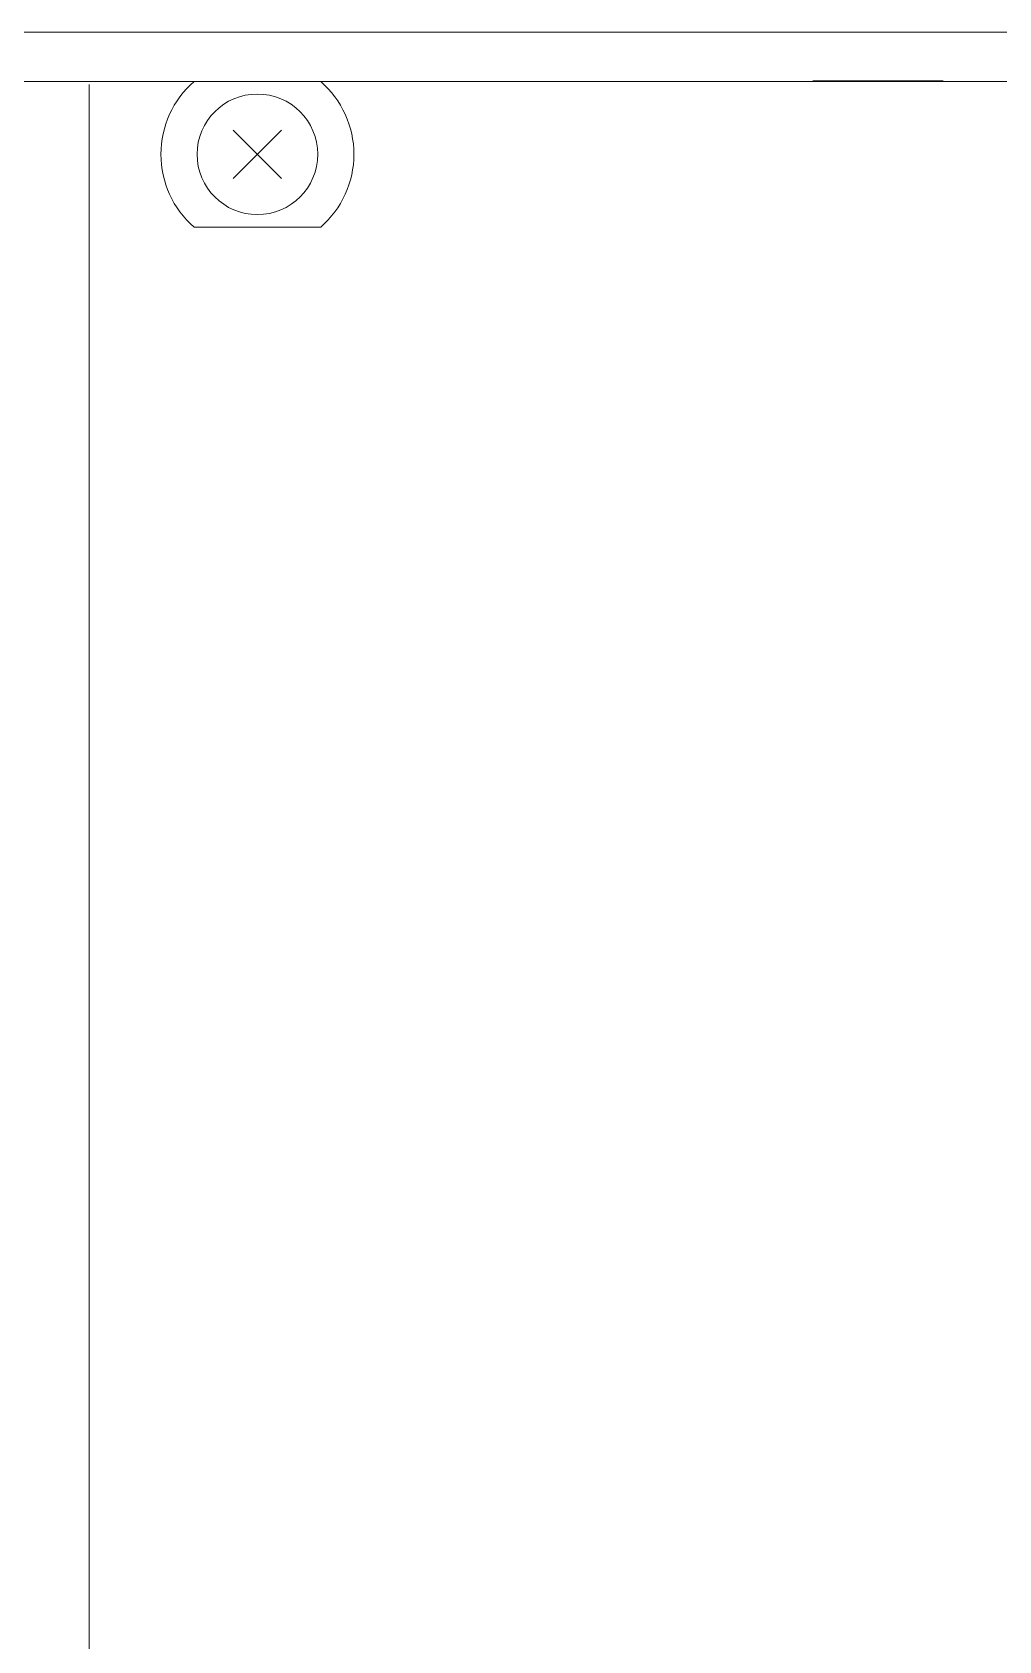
# Model space of a CAD drawing. Extents: x -194 to 239, y -574 to -265.
# Drawn here: x -89.69 to -77.01, y -315.4 to -294.28 of the extents above; entities that cross this region are included whole.
import ezdxf

# ---------------------------------------------------------------- set-up
doc = ezdxf.new("R2010")
doc.units = 0
doc.header["$LTSCALE"] = 0.5
doc.layers.get('0').update_dxf_attribs({"linetype": 'CONTINUOUS'})
for name, color, linetype in [('1', 7, 'CONTINUOUS'), ('Module', 7, 'CONTINUOUS'), ('UMRISSE', 7, 'CONTINUOUS')]:
    doc.layers.add(name, color=color, linetype=linetype)
doc.layers.add('VISIBLE', color=7, linetype='CONTINUOUS', lineweight=0)

msp = doc.modelspace()

# ---------------------------------------------------------------- linework, layer by layer
at = {"lineweight": 5}
for p, q in [((-88.94013, -335.59016), (-88.94013, -294.96807)), ((-88.94012, -335.59016), (-88.94012, -294.96807)), ((-86.41602, -295.56792), (-87.04916, -296.20106)), ((-87.04916, -295.56792), (-86.41602, -296.20106))]:
    msp.add_line(p, q, dxfattribs=at)
at = {"layer": '1', "lineweight": 5}
msp.add_line((-152.7448, -294.27977), (-76.27425, -294.27977), dxfattribs=at)
at = {"layer": 'Module', "lineweight": 5}
msp.add_line((-87.56321, -296.83883), (-85.90172, -296.83883), dxfattribs=at)
msp.add_circle((-86.73246, -295.88317), 0.79142, dxfattribs=at)
for start, end in [(131, 229), (311, 49)]:
    msp.add_arc((-86.73246, -295.88317), 1.26627, start, end, dxfattribs=at)
at = {"layer": 'UMRISSE', "lineweight": 5}
for p, q in [((-76.23346, -294.92834), (-95.50982, -294.92834)), ((-88.94012, -335.56986), (-88.94012, -294.96807))]:
    msp.add_line(p, q, dxfattribs=at)
at = {"layer": 'VISIBLE', "color": 7, "lineweight": 5}
msp.add_line((-77.73586, -294.91997), (-79.4445, -294.91997), dxfattribs=at)

doc.saveas('drawing.dxf')
